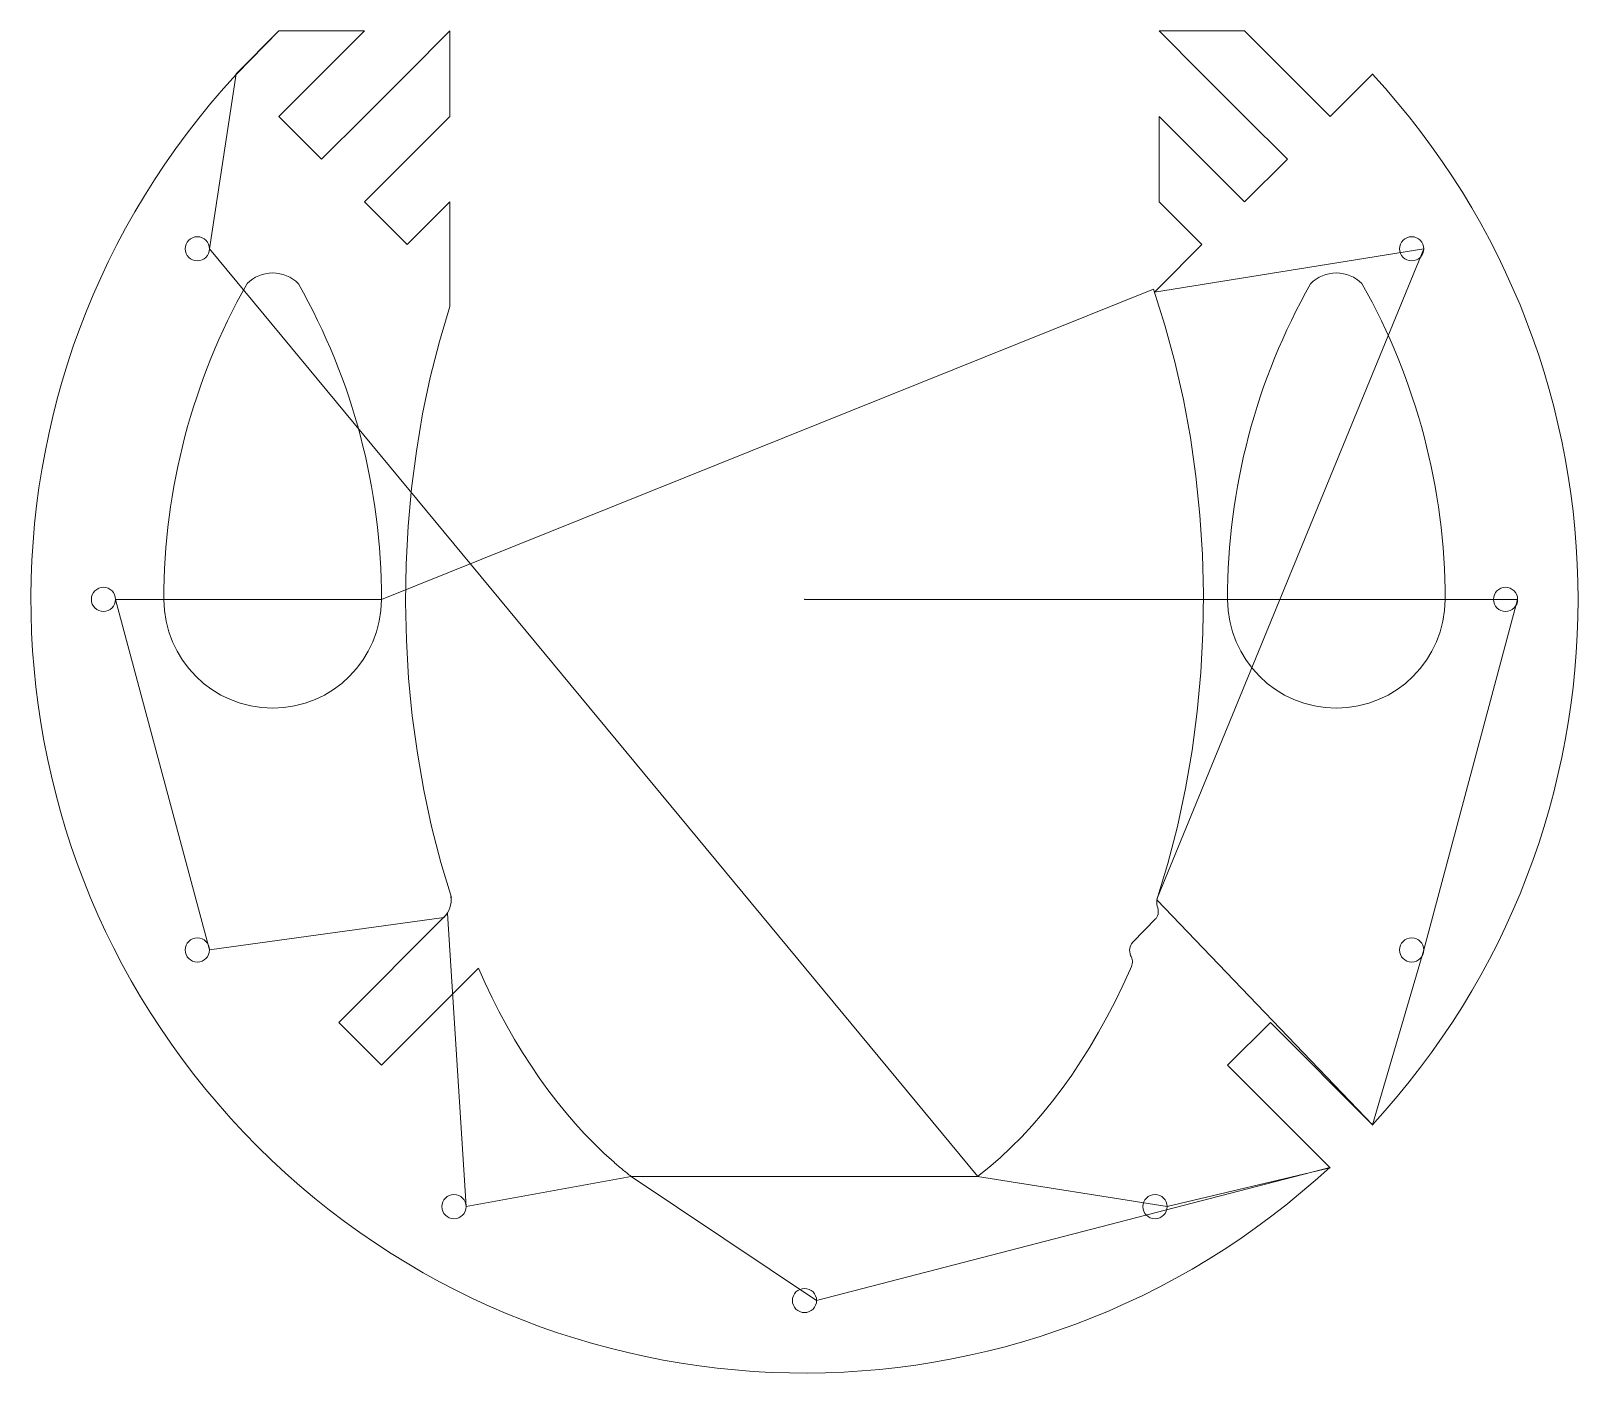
# Model space of a CAD drawing. Extents: x -8 to 8, y -8 to 5.9.
import ezdxf

# ---------------------------------------------------------------- set-up
doc = ezdxf.new("R2010")
doc.units = 0
doc.layers.add('cut at -2', color=7, linetype='Continuous', lineweight=0, true_color=0xffffff)
doc.layers.add('rapid', color=5, linetype='Continuous', lineweight=0, true_color=0x0000ff)

msp = doc.modelspace()

# ---------------------------------------------------------------- linework, layer by layer
at = {"layer": 'cut at -2'}
for p, q in [((-5.878, 5.436), (-5.436, 5.878)), ((-4.552, 5.878), (-5.436, 5.878)), ((-4.994, 5.436), (-4.552, 5.878)), ((-3.668, 5.878), (-4.11, 5.436)), ((-3.668, 4.994), (-3.668, 5.878)), ((4.552, 5.878), (3.668, 5.878)), ((3.668, 5.878), (4.11, 5.436)), ((4.994, 5.436), (4.552, 5.878)), ((-5.436, 4.994), (-4.994, 5.436)), ((-4.11, 5.436), (-4.552, 4.994)), ((4.11, 5.436), (4.552, 4.994)), ((5.436, 4.994), (4.994, 5.436)), ((5.878, 5.436), (5.436, 4.994)), ((-4.994, 4.552), (-5.436, 4.994)), ((-4.552, 4.994), (-4.994, 4.552)), ((-4.11, 4.552), (-3.668, 4.994)), ((4.11, 4.552), (3.668, 4.994)), ((3.668, 4.994), (3.668, 4.11)), ((4.552, 4.994), (4.994, 4.552)), ((-4.552, 4.11), (-4.11, 4.552)), ((4.552, 4.11), (4.11, 4.552)), ((4.994, 4.552), (4.552, 4.11)), ((-4.11, 3.668), (-4.552, 4.11)), ((-3.668, 4.11), (-4.11, 3.668)), ((-3.668, 3.226), (-3.668, 4.11)), ((3.668, 4.11), (4.11, 3.668)), ((4.11, 3.668), (3.668, 3.226)), ((-5.765, 3.265), (-5.767, 3.26)), ((-5.234, 3.264), (-5.235, 3.265)), ((-3.668, 3.03), (-3.668, 3.226)), ((3.728, 2.837), (3.609, 3.209)), ((3.668, 3.226), (3.62, 3.178)), ((5.234, 3.264), (5.235, 3.265)), ((5.765, 3.265), (5.767, 3.26)), ((-3.776, 2.666), (-3.668, 3.03)), ((3.831, 2.456), (3.728, 2.837)), ((-3.87, 2.295), (-3.776, 2.666)), ((3.919, 2.068), (3.831, 2.456)), ((-3.949, 1.917), (-3.87, 2.295)), ((3.991, 1.673), (3.919, 2.068)), ((-4.013, 1.534), (-3.949, 1.917)), ((4.048, 1.274), (3.991, 1.673)), ((-4.063, 1.147), (-4.013, 1.534)), ((-4.098, 0.757), (-4.063, 1.147)), ((4.089, 0.871), (4.048, 1.274)), ((4.115, 0.465), (4.089, 0.871)), ((-4.119, 0.364), (-4.098, 0.757)), ((-4.125, -0.029), (-4.119, 0.364)), ((4.125, 0.058), (4.115, 0.465)), ((4.119, -0.349), (4.125, 0.058)), ((-4.117, -0.422), (-4.125, -0.029)), ((-4.094, -0.814), (-4.117, -0.422)), ((4.098, -0.755), (4.119, -0.349)), ((4.061, -1.16), (4.098, -0.755)), ((-4.056, -1.204), (-4.094, -0.814)), ((-4.004, -1.59), (-4.056, -1.204)), ((4.009, -1.561), (4.061, -1.16)), ((-3.938, -1.972), (-4.004, -1.59)), ((3.941, -1.957), (4.009, -1.561)), ((-3.857, -2.349), (-3.938, -1.972)), ((3.857, -2.347), (3.941, -1.957)), ((-3.762, -2.719), (-3.857, -2.349)), ((3.758, -2.731), (3.857, -2.347)), ((-3.652, -3.082), (-3.762, -2.719)), ((3.643, -3.107), (3.758, -2.731)), ((-4.817, -4.375), (-3.691, -3.249)), ((3.635, -3.3), (3.395, -3.546)), ((-3.373, -3.815), (-4.375, -4.817)), ((-3.303, -3.968), (-3.373, -3.813)), ((3.37, -3.821), (3.292, -3.992)), ((3.381, -3.796), (3.37, -3.821)), ((-3.231, -4.119), (-3.303, -3.968)), ((3.292, -3.992), (3.212, -4.158)), ((-3.156, -4.266), (-3.231, -4.119)), ((3.212, -4.158), (3.128, -4.319)), ((-3.078, -4.41), (-3.156, -4.266)), ((3.128, -4.319), (3.041, -4.476)), ((-4.375, -4.817), (-4.817, -4.375)), ((-2.998, -4.55), (-3.078, -4.41)), ((3.041, -4.476), (2.951, -4.629)), ((4.376, -4.818), (4.818, -4.376)), ((4.818, -4.376), (5.878, -5.436)), ((-2.916, -4.686), (-2.998, -4.55)), ((2.951, -4.629), (2.859, -4.776)), ((-2.831, -4.818), (-2.916, -4.686)), ((2.859, -4.776), (2.763, -4.919)), ((-2.744, -4.947), (-2.831, -4.818)), ((-2.655, -5.071), (-2.744, -4.947)), ((2.763, -4.919), (2.665, -5.057)), ((5.436, -5.878), (4.376, -4.818)), ((-2.563, -5.191), (-2.655, -5.071)), ((2.665, -5.057), (2.564, -5.19)), ((-2.469, -5.307), (-2.563, -5.191)), ((2.564, -5.19), (2.46, -5.317)), ((-2.373, -5.418), (-2.469, -5.307)), ((-2.276, -5.526), (-2.373, -5.418)), ((2.354, -5.44), (2.246, -5.557)), ((2.46, -5.317), (2.354, -5.44)), ((-2.176, -5.628), (-2.276, -5.526)), ((2.246, -5.557), (2.135, -5.668)), ((-2.074, -5.727), (-2.176, -5.628)), ((-1.97, -5.82), (-2.074, -5.727)), ((2.135, -5.668), (2.022, -5.774)), ((-1.96, -5.83), (-1.97, -5.82)), ((-1.949, -5.839), (-1.96, -5.83)), ((-1.937, -5.849), (-1.949, -5.839)), ((-1.926, -5.858), (-1.937, -5.849)), ((-1.915, -5.867), (-1.926, -5.858)), ((-1.904, -5.877), (-1.915, -5.867)), ((-1.893, -5.886), (-1.904, -5.877)), ((-1.882, -5.895), (-1.893, -5.886)), ((-1.871, -5.904), (-1.882, -5.895)), ((-1.86, -5.913), (-1.871, -5.904)), ((-1.849, -5.922), (-1.86, -5.913)), ((1.907, -5.875), (1.789, -5.969)), ((2.022, -5.774), (1.907, -5.875)), ((-1.838, -5.931), (-1.849, -5.922)), ((-1.826, -5.94), (-1.838, -5.931)), ((-1.815, -5.949), (-1.826, -5.94)), ((-1.804, -5.958), (-1.815, -5.949)), ((-1.793, -5.967), (-1.804, -5.958)), ((-1.793, -5.966), (1.793, -5.966))]:
    msp.add_line(p, q, dxfattribs=at)
for centre, radius, start, end in [((0, 0), 8, 137.237, 312.763), ((0, 0), 8, 317.237, 402.763), ((-6.279, 3.625), 0.125, 0, 360), ((6.279, 3.625), 0.125, 0, 360), ((-5.5, 3), 0.375, 44.9786, 135), ((5.5, 3), 0.375, 45, 135.021), ((0, 0), 6.625, 150.524, 180), ((-11, 0), 6.626, 0, 29.5139), ((11, 0), 6.626, 150.486, 180), ((0, 0), 6.625, 360, 389.476), ((-7.25, 0), 0.125, 0, 360), ((-5.5, 0), 1.125, 180, 360), ((5.5, 0), 1.125, 180, 360), ((7.25, 0), 0.125, 0, 360), ((-3.909, -3.108), 0.255, 1395, 1447.93), ((3.534, -3.227), 0.125, 324.156, 385.367), ((3.798, -3.135), 0.156, 160.636, 193.986), ((-6.279, -3.625), 0.125, 0, 360), ((6.279, -3.625), 0.125, 0, 360), ((3.487, -3.63), 0.125, 137.6, 204.034), ((3.266, -3.746), 0.125, 336.465, 391.378), ((-3.625, -6.279), 0.125, 0, 360), ((3.625, -6.279), 0.125, 0, 360), ((0, -7.25), 0.125, 0, 360)]:
    msp.add_arc(centre, radius, start, end, dxfattribs=at)
msp.add_point((0, 0), dxfattribs=at)
at = {"layer": 'rapid'}
for p, q in [((-5.436, 5.878), (-5.873, 5.432)), ((-4.552, 5.878), (-4.552, 5.878)), ((-3.668, 5.878), (-3.668, 5.878)), ((3.668, 5.878), (3.668, 5.878)), ((4.552, 5.878), (4.552, 5.878)), ((-6.154, 3.625), (-5.878, 5.436)), ((-4.994, 5.436), (-4.994, 5.436)), ((-4.11, 5.436), (-4.11, 5.436)), ((4.11, 5.436), (4.11, 5.436)), ((4.994, 5.436), (4.994, 5.436)), ((5.873, 5.432), (5.878, 5.436)), ((-5.436, 4.994), (-5.436, 4.994)), ((-4.552, 4.994), (-4.552, 4.994)), ((-3.668, 4.994), (-3.668, 4.994)), ((3.668, 4.994), (3.668, 4.994)), ((4.552, 4.994), (4.552, 4.994)), ((5.436, 4.994), (5.436, 4.994)), ((-4.994, 4.552), (-4.994, 4.552)), ((-4.11, 4.552), (-4.11, 4.552)), ((4.11, 4.552), (4.11, 4.552)), ((4.994, 4.552), (4.994, 4.552)), ((-4.552, 4.11), (-4.552, 4.11)), ((-3.668, 4.11), (-3.668, 4.11)), ((3.668, 4.11), (3.668, 4.11)), ((4.552, 4.11), (4.552, 4.11)), ((1.793, -5.966), (-6.154, 3.625)), ((-4.11, 3.668), (-4.11, 3.668)), ((3.62, 3.178), (6.404, 3.625)), ((6.404, 3.625), (3.651, -3.084)), ((4.11, 3.668), (4.11, 3.668)), ((-5.767, 3.26), (-5.767, 3.26)), ((-5.765, 3.265), (-5.765, 3.265)), ((-5.235, 3.265), (-5.235, 3.265)), ((-5.234, 3.264), (-5.234, 3.264)), ((3.609, 3.209), (-4.374, 0)), ((-3.668, 3.226), (-3.668, 3.226)), ((3.668, 3.226), (3.668, 3.226)), ((5.234, 3.264), (5.234, 3.264)), ((5.235, 3.265), (5.235, 3.265)), ((5.765, 3.265), (5.765, 3.265)), ((5.767, 3.26), (5.767, 3.26)), ((-3.668, 3.03), (-3.668, 3.03)), ((3.728, 2.837), (3.728, 2.837)), ((-3.776, 2.666), (-3.776, 2.666)), ((3.831, 2.456), (3.831, 2.456)), ((-3.87, 2.295), (-3.87, 2.295)), ((3.919, 2.068), (3.919, 2.068)), ((-3.949, 1.917), (-3.949, 1.917)), ((3.991, 1.673), (3.991, 1.673)), ((-4.013, 1.534), (-4.013, 1.534)), ((-4.063, 1.147), (-4.063, 1.147)), ((4.048, 1.274), (4.048, 1.274)), ((4.089, 0.871), (4.089, 0.871)), ((-4.098, 0.757), (-4.098, 0.757)), ((-4.119, 0.364), (-4.119, 0.364)), ((4.115, 0.465), (4.115, 0.465)), ((-4.375, 0), (-7.125, 0)), ((-7.125, 0), (-6.154, -3.625)), ((-6.625, 0), (-6.625, 0)), ((0, 0), (0, 0)), ((0, 0), (4.374, 0)), ((4.125, 0.058), (4.125, 0.058)), ((4.375, 0), (7.375, 0)), ((7.375, 0), (6.404, -3.625)), ((-4.125, -0.029), (-4.125, -0.029)), ((6.625, 0), (6.625, 0)), ((-4.117, -0.422), (-4.117, -0.422)), ((4.119, -0.349), (4.119, -0.349)), ((4.098, -0.755), (4.098, -0.755)), ((-4.094, -0.814), (-4.094, -0.814)), ((-4.056, -1.204), (-4.056, -1.204)), ((4.061, -1.16), (4.061, -1.16)), ((-4.004, -1.59), (-4.004, -1.59)), ((4.009, -1.561), (4.009, -1.561)), ((-3.938, -1.972), (-3.938, -1.972)), ((3.941, -1.957), (3.941, -1.957)), ((-3.857, -2.349), (-3.857, -2.349)), ((3.857, -2.347), (3.857, -2.347)), ((-3.762, -2.719), (-3.762, -2.719)), ((3.758, -2.731), (3.758, -2.731)), ((-3.657, -3.073), (-3.652, -3.082)), ((5.878, -5.436), (3.643, -3.107)), ((3.647, -3.173), (3.647, -3.173)), ((-6.154, -3.625), (-3.729, -3.288)), ((-3.691, -3.249), (-3.5, -6.279)), ((3.635, -3.3), (3.635, -3.3)), ((3.395, -3.546), (3.395, -3.546)), ((6.404, -3.625), (5.873, -5.432)), ((-3.373, -3.813), (-3.373, -3.815)), ((3.37, -3.821), (3.37, -3.821)), ((3.373, -3.681), (3.373, -3.681)), ((3.381, -3.796), (3.381, -3.796)), ((-3.303, -3.968), (-3.303, -3.968)), ((3.292, -3.992), (3.292, -3.992)), ((-3.231, -4.119), (-3.231, -4.119)), ((3.212, -4.158), (3.212, -4.158)), ((-3.156, -4.266), (-3.156, -4.266)), ((3.128, -4.319), (3.128, -4.319)), ((-4.817, -4.375), (-4.817, -4.375)), ((-3.078, -4.41), (-3.078, -4.41)), ((3.041, -4.476), (3.041, -4.476)), ((4.818, -4.376), (4.818, -4.376)), ((-2.998, -4.55), (-2.998, -4.55)), ((2.951, -4.629), (2.951, -4.629)), ((-2.916, -4.686), (-2.916, -4.686)), ((2.859, -4.776), (2.859, -4.776)), ((-4.375, -4.817), (-4.375, -4.817)), ((-2.831, -4.818), (-2.831, -4.818)), ((-2.744, -4.947), (-2.744, -4.947)), ((2.763, -4.919), (2.763, -4.919)), ((4.376, -4.818), (4.376, -4.818)), ((-2.655, -5.071), (-2.655, -5.071)), ((2.665, -5.057), (2.665, -5.057)), ((-2.563, -5.191), (-2.563, -5.191)), ((2.564, -5.19), (2.564, -5.19)), ((-2.469, -5.307), (-2.469, -5.307)), ((-2.373, -5.418), (-2.373, -5.418)), ((2.354, -5.44), (2.354, -5.44)), ((2.46, -5.317), (2.46, -5.317)), ((-2.276, -5.526), (-2.276, -5.526)), ((2.246, -5.557), (2.246, -5.557)), ((-2.176, -5.628), (-2.176, -5.628)), ((-2.074, -5.727), (-2.074, -5.727)), ((2.135, -5.668), (2.135, -5.668)), ((-1.97, -5.82), (-1.97, -5.82)), ((-1.96, -5.83), (-1.96, -5.83)), ((-1.949, -5.839), (-1.949, -5.839)), ((-1.937, -5.849), (-1.937, -5.849)), ((-1.926, -5.858), (-1.926, -5.858)), ((-1.915, -5.867), (-1.915, -5.867)), ((-1.904, -5.877), (-1.904, -5.877)), ((-1.893, -5.886), (-1.893, -5.886)), ((-1.882, -5.895), (-1.882, -5.895)), ((-1.871, -5.904), (-1.871, -5.904)), ((-1.86, -5.913), (-1.86, -5.913)), ((5.432, -5.873), (0.125, -7.25)), ((1.907, -5.875), (1.907, -5.875)), ((2.022, -5.774), (2.022, -5.774)), ((3.75, -6.279), (5.436, -5.878)), ((-3.5, -6.279), (-1.793, -5.966)), ((-1.849, -5.922), (-1.849, -5.922)), ((-1.838, -5.931), (-1.838, -5.931)), ((-1.826, -5.94), (-1.826, -5.94)), ((-1.815, -5.949), (-1.815, -5.949)), ((-1.804, -5.958), (-1.804, -5.958)), ((0.125, -7.25), (-1.793, -5.967)), ((1.789, -5.969), (3.75, -6.279))]:
    msp.add_line(p, q, dxfattribs=at)

doc.saveas('drawing.dxf')
